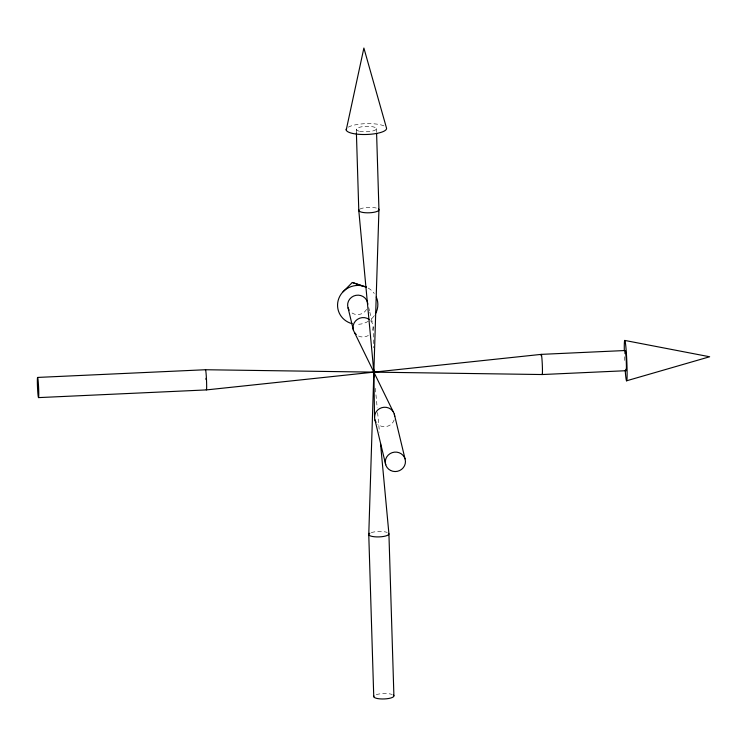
<?xml version="1.0" encoding="UTF-8"?>
<svg xmlns="http://www.w3.org/2000/svg" width="747" height="747" viewBox="0 0 747 747"><rect width="100%" height="100%" fill="white"/><g stroke="black" fill="none" stroke-linecap="round" stroke-linejoin="round"><path stroke-width="0.56" stroke-dasharray="3.73 2.8" d="M368.71 307.531L369.513 310.892M369.784 312.013L372.744 324.338M375.358 388.3L377.188 407.918M377.618 412.54L379.448 432.158M376.451 128.605L376.553 132.07M356.3 129.52L356.403 132.994M373.164 326.841L373.481 347.747M370.615 320.696A10.103 9.711 -13.5 0 1 371.959 331.761M368.383 335.496A10.103 9.711 -13.5 0 1 356.179 334.507M366.581 309.342A10.103 9.711 -13.5 0 1 350.801 312.087M374.359 315.57A20.197 19.422 -13.5 0 1 370.857 319.417M368.299 321.266A20.197 19.422 -13.5 0 1 356.198 324.319M368.178 288.071A20.197 19.422 -13.5 0 1 374.284 293.524M376.245 694.673A10.103 2.717 -1.8 0 1 392.231 694.505M371.259 532.62A10.103 2.717 -1.8 0 1 387.245 532.452M359.821 209.141A10.103 2.717 -1.8 0 1 377.272 208.348M348.279 127.167A20.197 5.425 -1.8 0 1 367.72 123.61A20.197 5.425 -1.8 0 1 385.499 126.775M624.604 360.446A20.197 1.083 87.4 0 1 624.315 351.295M205.406 379.747A10.103 0.542 87.4 0 1 205.341 377.991M394.192 419.87A10.103 9.711 -13.5 0 1 377.711 424.184M359.709 131.295A10.103 2.717 -1.8 0 0 376.273 129.315A10.103 2.717 -1.8 0 0 363.145 126.579A10.103 2.717 -1.8 0 0 359.709 131.295"/><path stroke-width="1.12" d="M346.225 129.987L363.882 48.041L386.526 128.139A20.197 5.425 -1.8 0 1 365.022 134.516A20.197 5.425 -1.8 0 1 346.58 128.559M343.041 291.788L352.323 282.469L362.342 285.858M626.612 380.783L709.65 356.767L624.791 340.436M625.248 350.52L541.295 354.367L206.415 389.915L38.517 397.609A10.103 0.542 87.4 0 1 37.359 382.399A10.103 0.542 87.4 0 1 38.302 382.548A10.103 0.542 87.4 0 1 38.517 397.609M37.602 377.431L205.5 369.737L542.21 374.536L626.154 370.699M352.323 282.469L366.198 287.212M354.517 332.564L393.193 411.718M367.897 304.16L367.365 301.919A10.103 9.711 -13.5 0 0 353.574 296.073A10.103 9.711 -13.5 0 0 349.129 310.145M394.276 414.015L405.033 458.854M348.055 307.848L353.434 330.267M374.966 419.945L385.732 464.774M374.284 376.759L358.793 210.551L356.403 132.994M380.522 443.699L388.916 533.731L393.902 695.784M376.591 133.227L378.944 209.627L368.766 534.656L373.752 696.708M373.817 369.821L374.546 417.442M356.179 334.507A10.103 9.711 -13.5 0 1 355.46 321.07A10.103 9.711 -13.5 0 1 369.335 319.557M376.301 297.054A20.197 19.422 -13.5 0 1 375.452 313.805M352.052 323.666A20.197 19.422 -13.5 0 1 338.867 298.296A20.197 19.422 -13.5 0 1 366.329 287.137M205.378 370.064A10.103 0.542 87.4 0 1 206.499 379.915A10.103 0.542 87.4 0 1 206.256 389.551M393.389 695.102A10.103 2.717 -1.8 0 1 384.472 698.94A10.103 2.717 -1.8 0 1 373.93 695.999M378.43 208.945A10.103 2.717 -1.8 0 1 369.513 212.783A10.103 2.717 -1.8 0 1 358.971 209.842M388.916 533.731A10.103 2.717 -1.8 0 1 376.862 536.916A10.103 2.717 -1.8 0 1 369.793 533.246M624.296 350.38A20.197 1.083 87.4 0 1 625.706 345.254A20.197 1.083 87.4 0 1 627.106 376.171A20.197 1.083 87.4 0 1 625.211 370.559M376.04 422.242A10.103 9.711 -13.5 0 1 381.726 407.703A10.103 9.711 -13.5 0 1 394.696 416.518M625.034 351.828A10.103 0.542 87.4 0 1 626.247 360.689A10.103 0.542 87.4 0 1 625.827 369.307M541.295 354.367A10.103 0.542 87.4 0 1 542.35 365.853A10.103 0.542 87.4 0 1 542.051 374.172M541.08 355.675A10.103 0.542 87.4 0 1 541.173 354.685M390.606 470.47A10.103 9.711 -13.5 0 0 405.453 461.357A10.103 9.711 -13.5 0 0 390.083 453.625A10.103 9.711 -13.5 0 0 390.606 470.47"/></g></svg>
